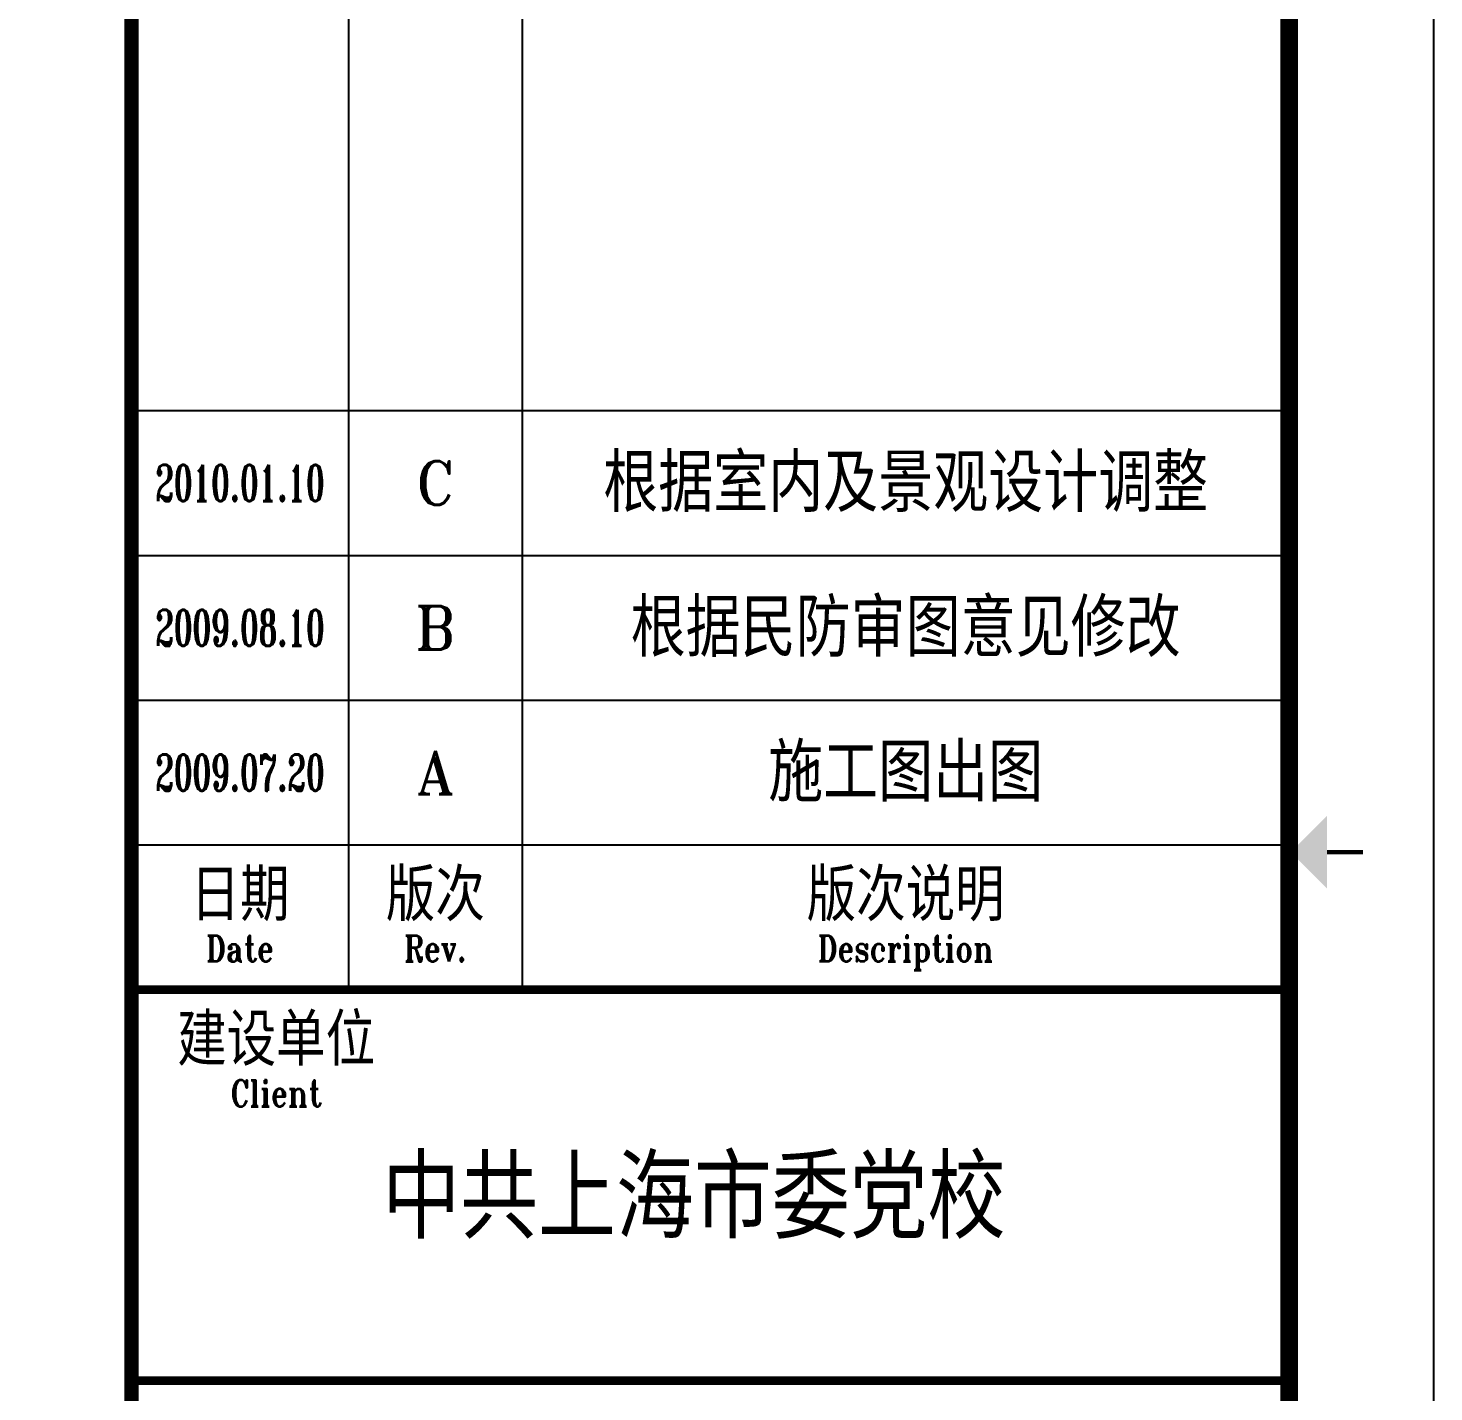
# Model space of a CAD drawing. Extents: x 68709 to 255391, y -65926 to 107615.
# Drawn here: x 232488 to 247059, y 38949 to 53078 of the extents above; entities that cross this region are included whole.
import ezdxf
from ezdxf.enums import TextEntityAlignment as Align

# ---------------------------------------------------------------- set-up
doc = ezdxf.new("R2010")
doc.units = 0
doc.header["$LTSCALE"] = 2000
doc.header["$MEASUREMENT"] = 0
doc.layers.get('0').update_dxf_attribs({"linetype": 'CONTINUOUS'})
doc.layers.add('SL-TK_TEXT', color=220, linetype='CONTINUOUS')
doc.styles.add('0x_tk_A0_LIN$0$TKZ1', font='tjromant.shx', dxfattribs={"bigfont": 'tjhts.shx'})
doc.styles.add('0x_tk_A0_LIN$0$TKZ2_tjkts.shx', font='tjromant.shx', dxfattribs={"bigfont": 'tjkts.shx'})
doc.styles.add('TKZ1_tjhts.shx', font='tjromant.shx', dxfattribs={"bigfont": 'tjhts.shx'})

# ---------------------------------------------------------------- blocks, each defined once
blk = doc.blocks.new('0x_tk_A0_LIN$0$TJAD_TK_A0')
for p, q in [((2162, -441.703), (2162, 399.297)), ((2087, 389.297), (2087, -30.703)), ((2099, 389.297), (2099, -30.703)), ((2072, -10.703), (2152, -10.703)), ((2072, -20.703), (2152, -20.703)), ((2072, -30.703), (2152, -30.703))]:
    blk.add_line(p, q)
at = {"const_width": 1.2}
blk.add_lwpolyline([(2152, -431.703), (2152, 389.297), (998, 389.297), (998, -431.703)], close=True, dxfattribs=at)
for points, const_width in [([(2072, 389.297), (2072, -431.703)], 1), ([(2154.61, -21.203), (2157.11, -21.203)], 0.3), ([(2072, -30.703), (2152, -30.703)], 0.6), ([(2072, -57.703), (2152, -57.703)], 0.6)]:
    blk.add_lwpolyline(points, dxfattribs=dict(const_width=const_width))
blk.add_solid([(2154.61, -23.703), (2154.61, -18.703), (2152.11, -21.203)])
at = {"style": '0x_tk_A0_LIN$0$TKZ2_tjkts.shx'}
for s, p in [('日期', (2079.5, -24.155)), ('版次', (2093, -24.155)), ('版次说明', (2125.5, -24.155)), ('建设单位', (2082, -34.155))]:
    blk.add_text(s, height=3.6, dxfattribs=at).set_placement(p, align=Align.MIDDLE_CENTER)
at = {"style": '0x_tk_A0_LIN$0$TKZ2_tjkts.shx', "width": 0.8}
for s, p in [('Date', (2079.5, -27.855)), ('Rev.', (2093, -27.855)), ('Description', (2125.5, -27.855)), ('Client', (2082, -37.855))]:
    blk.add_text(s, height=1.8, dxfattribs=at).set_placement(p, align=Align.MIDDLE_CENTER)
blk = doc.blocks.new('0x_tk_A0_LIN')
blk.add_blockref('0x_tk_A0_LIN$0$TJAD_TK_A0', (-973, 441.703))
at = {"color": 31, "style": '0x_tk_A0_LIN$0$TKZ1'}
blk.add_text('中共上海市委党校', height=5.6667, dxfattribs=at).set_placement((1116.331, 393.806))

msp = doc.modelspace()

# ---------------------------------------------------------------- linework, layer by layer
at = {"layer": 'SL-TK_TEXT'}
for p, q in [((233559.2, 49115.2), (245559.2, 49115.2)), ((233559.2, 47615.2), (245559.2, 47615.2))]:
    msp.add_line(p, q, dxfattribs=at)

# ---------------------------------------------------------------- block references
at = {"xscale": 150, "yscale": 150, "zscale": 150}
msp.add_blockref('0x_tk_A0_LIN', (68709.2, -18534.8), dxfattribs=at)

# ---------------------------------------------------------------- texts
at = {"layer": 'SL-TK_TEXT', "style": 'TKZ1_tjhts.shx'}
for s, height, p in [('根据室内及景观设计调整', 600, (241584.2, 48365.2)), ('C', 450, (236709.2, 48365.2)), ('根据民防审图意见修改', 600, (241584.2, 46865.2)), ('B', 450, (236709.2, 46865.2)), ('施工图出图', 600, (241584.2, 45365.2)), ('A', 450, (236709.2, 45365.2))]:
    msp.add_text(s, height=height, dxfattribs=at).set_placement(p, align=Align.MIDDLE_CENTER)
at = {"layer": 'SL-TK_TEXT', "style": 'TKZ1_tjhts.shx', "width": 0.6}
for s, p in [('2010.01.10', (234684.2, 48365.2)), ('2009.08.10', (234684.2, 46865.2)), ('2009.07.20', (234684.2, 45365.2))]:
    msp.add_text(s, height=375, dxfattribs=at).set_placement(p, align=Align.MIDDLE_CENTER)

doc.saveas('drawing.dxf')
